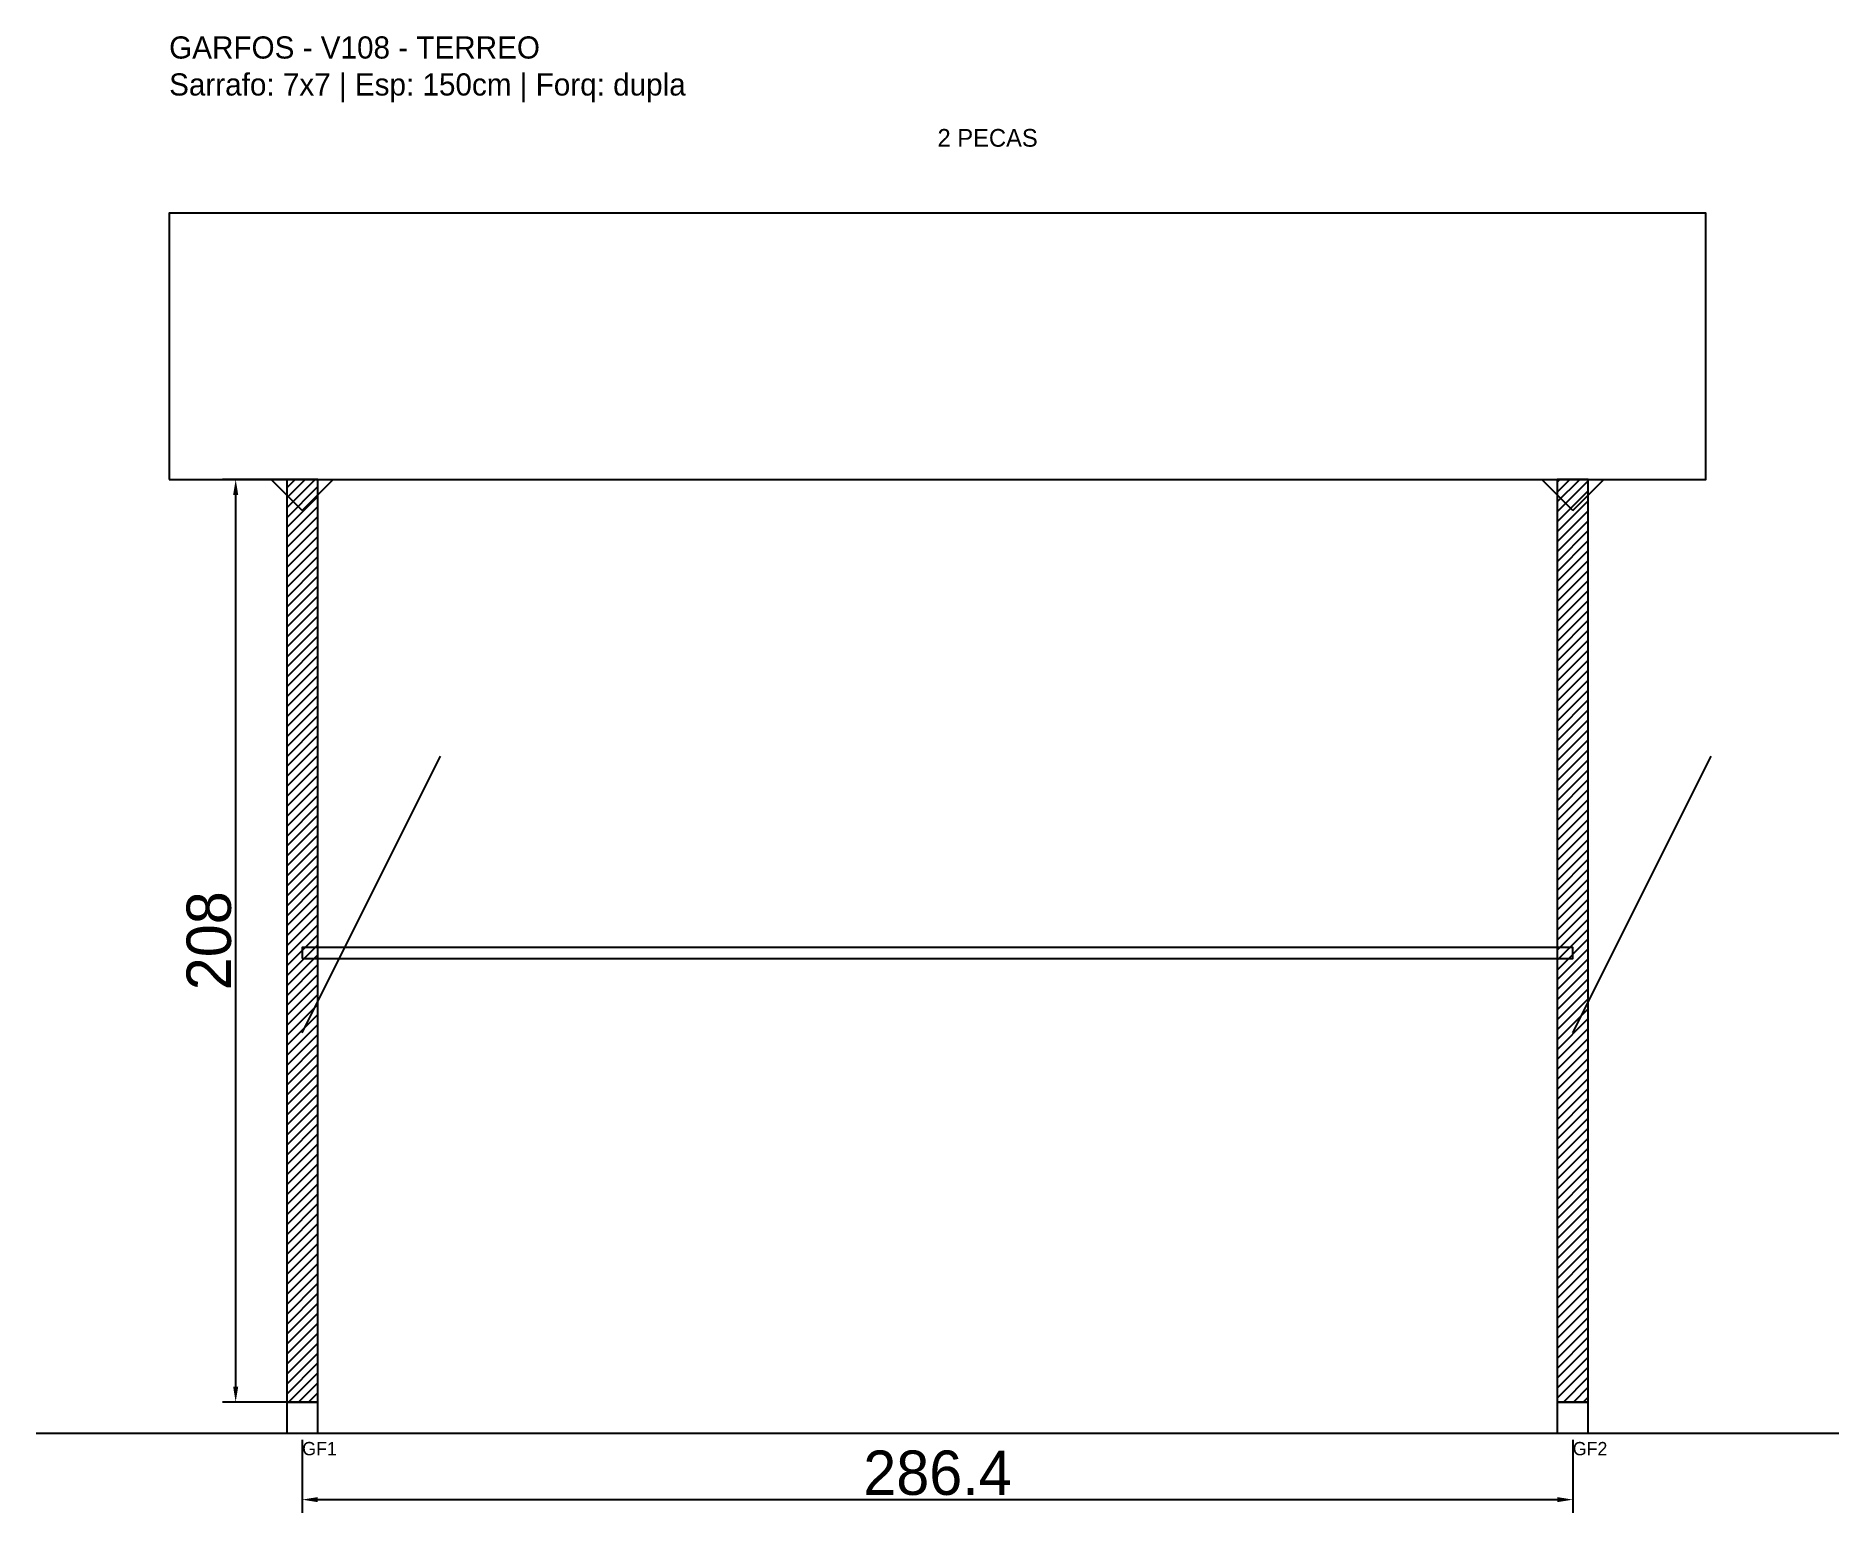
# Model space of a CAD drawing. Header units: metres. Extents: x -30 to 376, y -25 to 308.
import ezdxf

# ---------------------------------------------------------------- set-up
doc = ezdxf.new("R2010")
doc.units = ezdxf.units.M
for name, color, linetype in [('BARRA_ANCORAGEM', 1, 'Continuous'), ('COTA', 241, 'Continuous'), ('GARFOS OK', 3, 'Continuous'), ('NOME DA VIGA', 6, 'Continuous'), ('SARR_7x7', 40, 'Continuous'), ('TIRAS REESCORAMENTO', 252, 'Continuous'), ('VIGAS', 3, 'Continuous')]:
    doc.layers.add(name, color=color, linetype=linetype)
doc.dimstyles.new('EZ DXF', dxfattribs={"dimtxt": 10, "dimasz": 3.5, "dimexe": 3, "dimexo": 1.5, "dimgap": 1, "dimtad": 1, "dimdec": 1, "dimdsep": 46, "dimcen": 2.5, "dimazin": 3, "dimtfac": 1, "dimtmove": 0, "dimatfit": 3})

msp = doc.modelspace()

# ---------------------------------------------------------------- hatches: boundary and pattern name
at = {"layer": 'COTA'}
h = msp.add_hatch(dxfattribs=at)
h.set_pattern_fill('ANSI31', scale=0.5)
h.paths.add_polyline_path([(26.5, 0), (33.5, 0), (33.5, 208), (26.5, 208)])
h = msp.add_hatch(dxfattribs=at)
h.set_pattern_fill('ANSI31', scale=0.5)
h.paths.add_polyline_path([(312.923237, 0), (319.923237, 0), (319.923237, 208), (312.923237, 208)])

# ---------------------------------------------------------------- linework, layer by layer
at = {"layer": 'BARRA_ANCORAGEM'}
for p, q in [((30, 83.2), (61.2, 145.6)), ((316.423237, 83.2), (347.623237, 145.6))]:
    msp.add_line(p, q, dxfattribs=at)
at = {"layer": 'GARFOS OK'}
for p, q in [((30, 201), (23, 208)), ((23, 208), (37, 208)), ((30, 201), (37, 208)), ((316.423237, 201), (309.423237, 208)), ((309.423237, 208), (323.423237, 208)), ((316.423237, 201), (323.423237, 208))]:
    msp.add_line(p, q, dxfattribs=at)
at = {"layer": 'GARFOS OK', "linetype": 'CONTINUOUS'}
msp.add_line((-30, -7), (376.423237, -7), dxfattribs=at)
at = {"layer": 'GARFOS OK'}
for points in [[(26.5, 0), (33.5, 0), (33.5, 208), (26.5, 208), (26.5, 0)], [(312.923237, 0), (319.923237, 0), (319.923237, 208), (312.923237, 208), (312.923237, 0)]]:
    msp.add_lwpolyline(points, dxfattribs=at)
at = {"layer": 'SARR_7x7'}
for points in [[(26.5, -7), (33.5, -7), (33.5, 0), (26.5, 0), (26.5, -7)], [(312.923237, -7), (319.923237, -7), (319.923237, 0), (312.923237, 0), (312.923237, -7)]]:
    msp.add_lwpolyline(points, dxfattribs=at)
at = {"layer": 'TIRAS REESCORAMENTO'}
msp.add_lwpolyline([(30, 100), (316.423237, 100), (316.423237, 102.5), (30, 102.5), (30, 100)], dxfattribs=at)
at = {"layer": 'VIGAS'}
msp.add_lwpolyline([(0, 208), (346.423237, 208), (346.423237, 268), (0, 268), (0, 208)], dxfattribs=at)

# ---------------------------------------------------------------- texts
at = {"layer": 'NOME DA VIGA'}
for s, height, p in [('2 PECAS', 4, (173.211618, 283)), ('GF1', 3, (30, -12)), ('GF2', 3, (316.423237, -12))]:
    msp.add_text(s, height=height, dxfattribs=at).set_placement(p)
at = {"layer": 'NOME DA VIGA', "insert": (0, 293), "char_height": 5, "attachment_point": 7}
msp.add_mtext('GARFOS - V108 - TERREO\\PSarrafo: 7x7 | Esp: 150cm | Forq: dupla', dxfattribs=at)

# ---------------------------------------------------------------- dimensions: what is measured, and where the dimension line sits
at = {"layer": 'COTA'}
msp.add_linear_dim(base=(15, 0), p1=(30, 0), p2=(30, 208), angle=90, dimstyle='EZ DXF', dxfattribs=at).render()
msp.add_linear_dim(base=(30, -22), p1=(30, -7), p2=(316.423237, -7), dimstyle='EZ DXF', dxfattribs=at).render()

doc.saveas('drawing.dxf')
